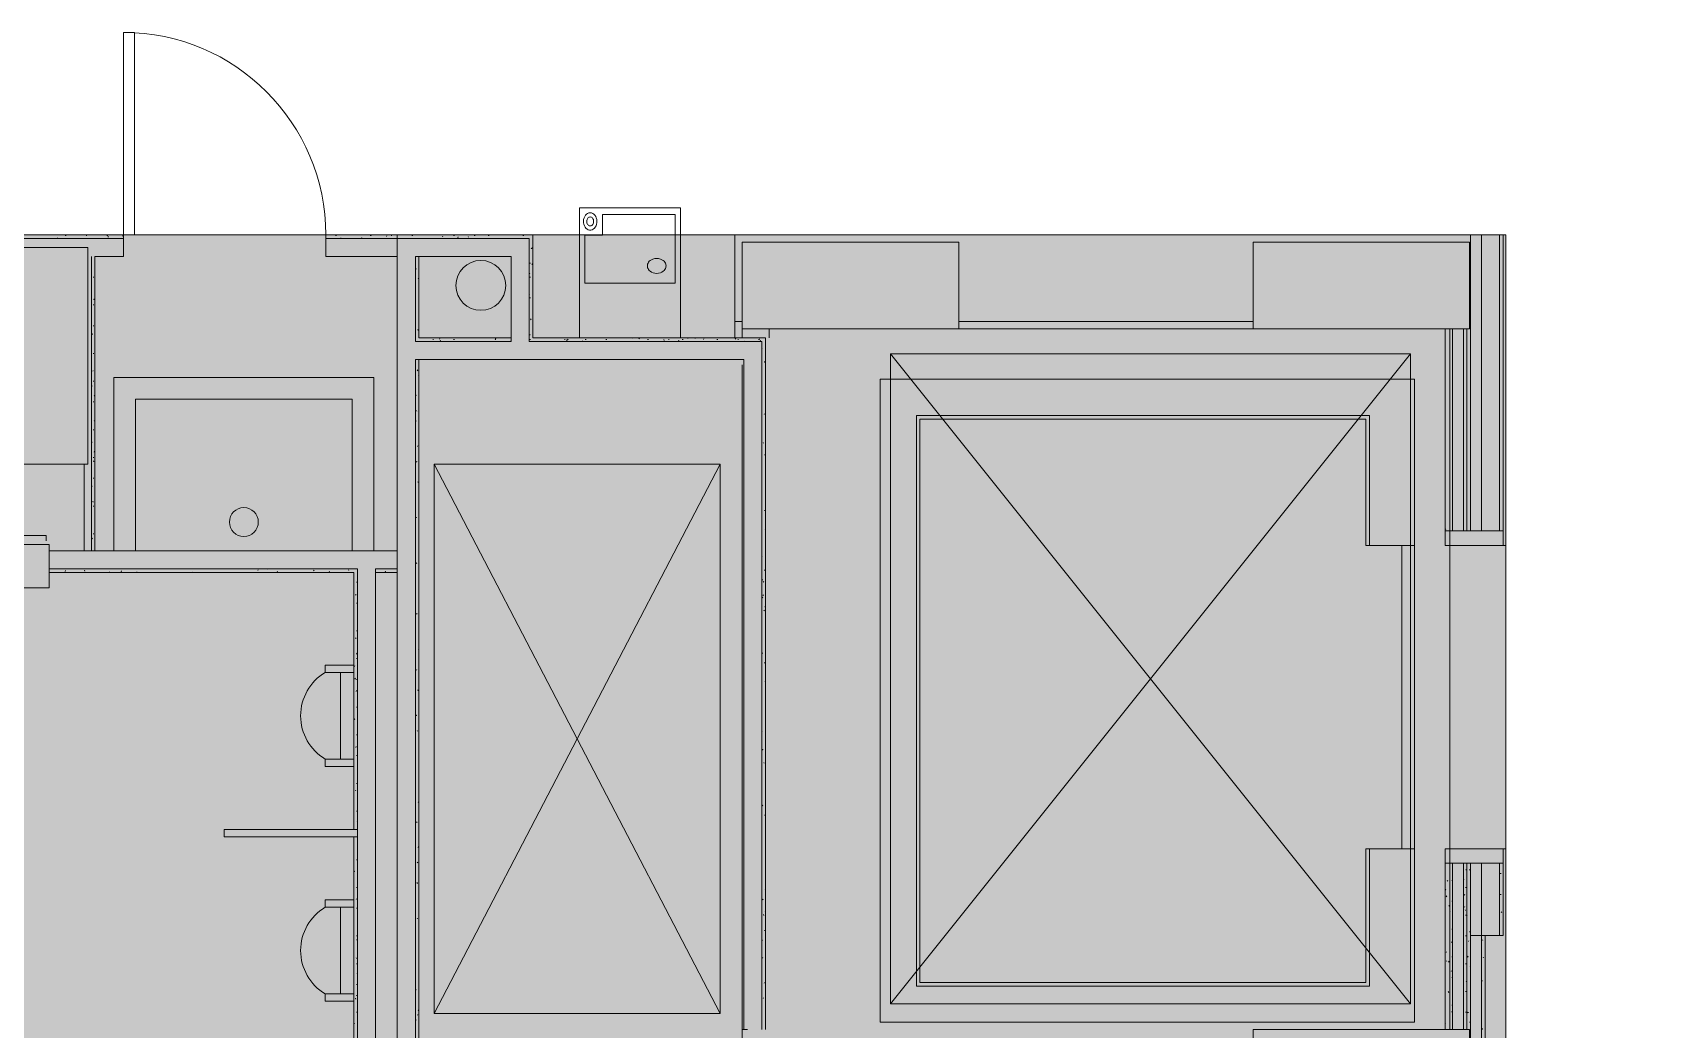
# Model space of a CAD drawing. Header units: inches. Extents: x 4757 to 6765, y 9919 to 10946.
# Drawn here: x 5390.8 to 5616.1, y 10259.3 to 10397.3 of the extents above; entities that cross this region are included whole.
import ezdxf

# ---------------------------------------------------------------- set-up
doc = ezdxf.new("R2010")
doc.units = ezdxf.units.IN
doc.header["$MEASUREMENT"] = 0
for name, color, linetype, lineweight in [('A-DETL', 90, 'Continuous', 9), ('A-DETL-GENF', 92, 'Continuous', 9), ('A-DETL-THIN', 151, 'Continuous', 9), ('A-DOOR', 31, 'Continuous', 13), ('A-EQPM', 7, 'Continuous', 9), ('A-FLOR-OTLN', 7, 'Continuous', 9), ('A-WALL-PATT', 111, 'Continuous', 13), ('Bb-col', 7, 'Continuous', 9), ('I-WALL', 2, 'Continuous', 9), ('P-SANR-FIXT', 6, 'Continuous', 9), ('Propidex Polylines', 7, 'Continuous', 9), ('Rosslyn Plaza North_1777 North Kent St _W632_-09_dwg', 8, 'Continuous', 9), ('S-COLS', 7, 'Continuous', 9)]:
    doc.layers.add(name, color=color, linetype=linetype, lineweight=lineweight)

# ---------------------------------------------------------------- blocks, each defined once
blk = doc.blocks.new('Rosslyn Plaza North_1777 North Kent St _W632_-09_dwg-6954577-Level XX  POWER _ SIGNAL')
at = {"lineweight": 9}
for p, q in [((5492.79, 10355.04), (5492.79, 10356.29)), ((5587.04, 10326.29), (5587.04, 10284.29))]:
    blk.add_line(p, q, dxfattribs=at)
at = {"lineweight": 9, "flags": 128}
for points in [[(5466.53, 10355.04), (5466.53, 10373.04), (5480.53, 10373.04), (5480.53, 10355.04)], [(5587.04, 10356.29), (5587.04, 10326.29), (5594.79, 10326.29), (5594.79, 10369.29), (5488.04, 10369.29), (5488.04, 10355.04)], [(5489.04, 10356.29), (5489.04, 10355.04), (5489.04, 10368.29)], [(5559.79, 10368.29), (5559.79, 10356.29), (5519.04, 10356.29)], [(5581.59, 10352.83), (5509.59, 10262.83), (5581.59, 10262.83), (5509.59, 10352.83), (5581.59, 10352.83), (5581.59, 10262.83), (5509.59, 10262.83), (5509.59, 10352.83)], [(5492.79, 10046.28), (5492.79, 10147.28), (5587.04, 10147.28), (5587.04, 10151.28), (5492.79, 10151.28), (5492.79, 10247.29), (5489.04, 10247.29), (5489.04, 10259.29), (5489.79, 10259.29), (5489.04, 10259.29), (5489.04, 10351.29)], [(5381.52, 10326.91), (5381.52, 10327.66), (5392.64, 10327.66), (5392.64, 10326.91)]]:
    blk.add_lwpolyline(points, dxfattribs=at)
for points in [[(5468, 10372.35), (5467.82, 10372.32), (5467.65, 10372.26), (5467.5, 10372.16), (5467.36, 10372.01), (5467.24, 10371.84), (5467.15, 10371.64), (5467.09, 10371.43), (5467.07, 10371.2), (5467.08, 10370.97), (5467.12, 10370.75), (5467.19, 10370.54), (5467.29, 10370.36), (5467.42, 10370.2), (5467.57, 10370.08), (5467.74, 10369.99), (5467.91, 10369.95), (5468.09, 10369.95), (5468.26, 10369.99), (5468.43, 10370.08), (5468.58, 10370.2), (5468.71, 10370.36), (5468.81, 10370.54), (5468.88, 10370.75), (5468.92, 10370.97), (5468.93, 10371.2), (5468.91, 10371.43), (5468.85, 10371.64), (5468.76, 10371.84), (5468.64, 10372.01), (5468.5, 10372.16), (5468.35, 10372.26), (5468.18, 10372.32)], [(5479.79, 10362.62), (5467.26, 10362.62), (5467.26, 10369.25), (5469.7, 10369.25), (5469.7, 10372.09), (5479.79, 10372.09)], [(5468, 10371.77), (5467.91, 10371.75), (5467.82, 10371.72), (5467.74, 10371.67), (5467.67, 10371.59), (5467.61, 10371.5), (5467.56, 10371.4), (5467.53, 10371.29), (5467.52, 10371.17), (5467.52, 10371.06), (5467.54, 10370.94), (5467.58, 10370.83), (5467.64, 10370.74), (5467.7, 10370.66), (5467.78, 10370.59), (5467.86, 10370.55), (5467.95, 10370.53), (5468.05, 10370.53), (5468.14, 10370.55), (5468.22, 10370.59), (5468.3, 10370.66), (5468.36, 10370.74), (5468.42, 10370.83), (5468.46, 10370.94), (5468.48, 10371.06), (5468.48, 10371.17), (5468.47, 10371.29), (5468.44, 10371.4), (5468.39, 10371.5), (5468.33, 10371.59), (5468.26, 10371.67), (5468.18, 10371.72), (5468.09, 10371.75)], [(5475.92, 10364.99), (5475.93, 10364.86), (5475.96, 10364.73), (5476.01, 10364.62), (5476.09, 10364.48), (5476.19, 10364.36), (5476.3, 10364.26), (5476.51, 10364.11), (5476.74, 10364.01), (5476.97, 10363.96), (5477.21, 10363.95), (5477.47, 10363.97), (5477.73, 10364.04), (5477.93, 10364.13), (5478.12, 10364.26), (5478.23, 10364.36), (5478.33, 10364.48), (5478.42, 10364.62), (5478.46, 10364.73), (5478.49, 10364.86), (5478.5, 10364.99), (5478.49, 10365.12), (5478.46, 10365.24), (5478.42, 10365.35), (5478.33, 10365.49), (5478.23, 10365.62), (5478.12, 10365.72), (5477.93, 10365.85), (5477.73, 10365.94), (5477.47, 10366), (5477.21, 10366.02), (5476.95, 10366), (5476.69, 10365.94), (5476.49, 10365.85), (5476.3, 10365.72), (5476.19, 10365.62), (5476.09, 10365.49), (5476.01, 10365.35), (5475.96, 10365.24), (5475.93, 10365.12)], [(5587.04, 10259.29), (5589.79, 10259.29), (5589.79, 10247.29), (5587.04, 10247.29), (5587.04, 10221.61), (5594.79, 10221.61), (5594.79, 10284.29), (5587.04, 10284.29)]]:
    blk.add_lwpolyline(points, close=True, dxfattribs=at)
at = {"lineweight": 9}
blk.add_circle((5452.85, 10362.29), 3.45, dxfattribs=at)
at = {"layer": 'A-DETL', "color": 7}
blk.add_line((5580.42, 10326.29), (5580.42, 10284.29), dxfattribs=at)
at = {"layer": 'A-DOOR', "color": 7, "lineweight": 9, "flags": 128}
for points in [[(5403.39, 10397.29), (5404.89, 10397.29), (5404.89, 10369.29), (5403.39, 10369.29)], [(5594.42, 10326.29), (5594.42, 10328.29), (5586.42, 10328.29), (5586.42, 10326.29)], [(5594.42, 10282.29), (5594.42, 10284.29), (5586.42, 10284.29), (5586.42, 10282.29)]]:
    blk.add_lwpolyline(points, close=True, dxfattribs=at)
at = {"layer": 'A-DOOR', "color": 7, "lineweight": 9}
blk.add_arc((5403.39, 10369.29), 28, 0, 90, dxfattribs=at)
at = {"layer": 'A-EQPM', "flags": 128}
blk.add_lwpolyline([(5380.08, 10320.41), (5393.08, 10320.41), (5393.08, 10326.41), (5380.08, 10326.41)], close=True, dxfattribs=at)
at = {"layer": 'A-FLOR-OTLN'}
for p, q in [((5446.38, 10261.48), (5485.98, 10337.54)), ((5582.17, 10284.29), (5582.17, 10326.29))]:
    blk.add_line(p, q, dxfattribs=at)
at = {"layer": 'A-FLOR-OTLN', "flags": 128}
blk.add_lwpolyline([(5485.98, 10261.48), (5446.38, 10261.48), (5446.38, 10337.54), (5485.98, 10337.54), (5485.98, 10261.48), (5446.38, 10337.54)], dxfattribs=at)
at = {"layer": 'A-WALL-PATT', "color": 7, "lineweight": 9}
for p, q in [((5394.25, 10368.89), (5394.19, 10368.79)), ((5395.31, 10369.19), (5395.44, 10369.19)), ((5398.19, 10369.19), (5398.31, 10369.19)), ((5401.07, 10369.19), (5401.19, 10369.19)), ((5401.28, 10368.97), (5401.21, 10369.08)), ((5403.3, 10369.2), (5403.24, 10369.09)), ((5432.75, 10369.19), (5432.88, 10369.19)), ((5433.53, 10368.79), (5433.48, 10368.87)), ((5436.4, 10368.94), (5436.34, 10368.83)), ((5437.55, 10369.19), (5437.67, 10369.19)), ((5437.71, 10369.29), (5437.65, 10369.18)), ((5439.86, 10369.16), (5439.79, 10369.05)), ((5440.43, 10369.19), (5440.55, 10369.19)), ((5443.31, 10369.19), (5443.44, 10369.19)), ((5447.6, 10369.12), (5447.53, 10369.01)), ((5449.07, 10369.19), (5449.19, 10369.19)), ((5449.74, 10369), (5449.68, 10368.89)), ((5451.17, 10368.95), (5451.11, 10369.06)), ((5451.95, 10369.19), (5452.07, 10369.19)), ((5453.87, 10369.19), (5453.99, 10369.19)), ((5458.67, 10369.19), (5458.79, 10369.19)), ((5459.87, 10367.33), (5459.81, 10367.44)), ((5459.97, 10367.52), (5459.91, 10367.41)), ((5443.89, 10364.62), (5443.82, 10364.51)), ((5459.63, 10365.35), (5459.75, 10365.35)), ((5460, 10365.18), (5459.93, 10365.29)), ((5399.15, 10363.43), (5399.27, 10363.43)), ((5444.24, 10363.3), (5444.17, 10363.19)), ((5459.65, 10363.87), (5459.58, 10363.98)), ((5459.63, 10363.43), (5459.75, 10363.43)), ((5399.15, 10359.59), (5399.27, 10359.59)), ((5399.33, 10360.41), (5399.27, 10360.3)), ((5444.27, 10361.51), (5444.29, 10361.51)), ((5444.27, 10359.59), (5444.29, 10359.59)), ((5459.59, 10361.09), (5459.54, 10361.01)), ((5459.63, 10360.55), (5459.75, 10360.55)), ((5444.29, 10357.64), (5444.27, 10357.6)), ((5459.55, 10358.27), (5459.54, 10358.29)), ((5459.81, 10357.64), (5459.75, 10357.53)), ((5399.07, 10355.5), (5399.01, 10355.61)), ((5399.15, 10356.71), (5399.27, 10356.71)), ((5444.2, 10356.06), (5444.14, 10356.17)), ((5444.27, 10356.71), (5444.29, 10356.71)), ((5459.68, 10355.5), (5459.62, 10355.39)), ((5473.83, 10355.04), (5473.79, 10354.97)), ((5474.81, 10354.89), (5474.75, 10355)), ((5476.95, 10355.02), (5476.94, 10355.04)), ((5481.59, 10355.04), (5481.53, 10354.93)), ((5482.55, 10354.92), (5482.48, 10355.03)), ((5398.95, 10353.98), (5398.92, 10353.93)), ((5399.15, 10352.87), (5399.27, 10352.87)), ((5446.19, 10354.79), (5446.31, 10354.79)), ((5447.18, 10354.96), (5447.11, 10354.85)), ((5447.3, 10354.54), (5447.24, 10354.64)), ((5449.07, 10354.79), (5449.19, 10354.79)), ((5452.84, 10354.54), (5452.84, 10354.54)), ((5453.6, 10354.57), (5453.59, 10354.54)), ((5454.83, 10354.79), (5454.95, 10354.79)), ((5454.92, 10354.92), (5454.85, 10354.81)), ((5457.04, 10354.76), (5457, 10354.68)), ((5459.63, 10354.79), (5459.75, 10354.79)), ((5464.43, 10354.79), (5464.55, 10354.79)), ((5464.8, 10354.76), (5464.73, 10354.65)), ((5464.93, 10354.73), (5464.86, 10354.84)), ((5466.94, 10354.63), (5466.89, 10354.54)), ((5467.31, 10354.79), (5467.44, 10354.79)), ((5470.19, 10354.79), (5470.31, 10354.79)), ((5475.95, 10354.79), (5476.07, 10354.79)), ((5478.26, 10354.67), (5478.2, 10354.78)), ((5478.83, 10354.79), (5478.95, 10354.79)), ((5480.28, 10354.69), (5480.21, 10354.58)), ((5480.75, 10354.79), (5480.88, 10354.79)), ((5483.73, 10354.91), (5483.67, 10354.8)), ((5485.55, 10354.79), (5485.67, 10354.79)), ((5488.15, 10354.83), (5488.08, 10354.94)), ((5488.43, 10354.79), (5488.55, 10354.79)), ((5489.42, 10354.54), (5489.39, 10354.59)), ((5491.31, 10354.79), (5491.44, 10354.79)), ((5491.47, 10354.88), (5491.41, 10354.77)), ((5491.6, 10354.61), (5491.54, 10354.72)), ((5491.82, 10353.57), (5491.79, 10353.51)), ((5492.27, 10352.87), (5492.29, 10352.87)), ((5399.17, 10350.53), (5399.11, 10350.42)), ((5444.11, 10350.47), (5444.04, 10350.58)), ((5444.27, 10350.95), (5444.29, 10350.95)), ((5492.21, 10351.63), (5492.14, 10351.74)), ((5399.04, 10348.38), (5398.98, 10348.27)), ((5399.15, 10349.03), (5399.27, 10349.03)), ((5444.29, 10349.96), (5444.23, 10349.86)), ((5444.27, 10349.03), (5444.29, 10349.03)), ((5399.15, 10346.15), (5399.27, 10346.15)), ((5399.39, 10347.07), (5399.33, 10346.96)), ((5443.88, 10347.01), (5443.82, 10347.12)), ((5444.27, 10346.15), (5444.29, 10346.15)), ((5492.27, 10347.11), (5492.29, 10347.11)), ((5444.01, 10344.87), (5443.95, 10344.98)), ((5492.14, 10344.52), (5492.08, 10344.41)), ((5492.27, 10345.19), (5492.29, 10345.19)), ((5399.15, 10342.31), (5399.27, 10342.31)), ((5399.37, 10343.48), (5399.3, 10343.59)), ((5443.91, 10343.54), (5443.85, 10343.43)), ((5492.27, 10342.31), (5492.29, 10342.31)), ((5399.01, 10340.64), (5398.94, 10340.53)), ((5399.36, 10339.33), (5399.29, 10339.22)), ((5444.13, 10340.09), (5444.07, 10339.98)), ((5444.27, 10340.39), (5444.29, 10340.39)), ((5492.02, 10340.44), (5491.96, 10340.55)), ((5399.15, 10338.47), (5399.27, 10338.47)), ((5399.27, 10337.88), (5399.21, 10337.99)), ((5444, 10337.94), (5443.94, 10337.83)), ((5444.27, 10338.47), (5444.29, 10338.47)), ((5492.23, 10338.92), (5492.17, 10338.81)), ((5398.92, 10336.57), (5398.92, 10336.57)), ((5399.15, 10335.59), (5399.27, 10335.59)), ((5444.18, 10334.99), (5444.11, 10335.1)), ((5444.27, 10335.59), (5444.29, 10335.59)), ((5492.27, 10336.55), (5492.29, 10336.55)), ((5399.05, 10334.43), (5398.99, 10334.54)), ((5492.27, 10334.63), (5492.29, 10334.63)), ((5399.18, 10332.29), (5399.11, 10332.4)), ((5399.15, 10331.75), (5399.27, 10331.75)), ((5443.97, 10330.2), (5443.91, 10330.09)), ((5492.2, 10331.18), (5492.14, 10331.07)), ((5492.27, 10331.75), (5492.29, 10331.75)), ((5444.29, 10328.84), (5444.26, 10328.78)), ((5444.27, 10329.83), (5444.29, 10329.83)), ((5492.29, 10328.45), (5492.25, 10328.52)), ((5586.42, 10328.87), (5586.47, 10328.87)), ((5586.5, 10328.48), (5586.44, 10328.59)), ((5594.42, 10329.67), (5594.42, 10329.66)), ((5399.07, 10327.31), (5399, 10327.2)), ((5399.15, 10327.91), (5399.27, 10327.91)), ((5444.27, 10327.91), (5444.29, 10327.91)), ((5492.27, 10325.99), (5492.29, 10325.99)), ((5443.99, 10323.79), (5443.92, 10323.9)), ((5444.27, 10325.03), (5444.29, 10325.03)), ((5491.81, 10324.75), (5491.79, 10324.71)), ((5492.27, 10324.07), (5492.29, 10324.07)), ((5395.35, 10322.8), (5395.29, 10322.69)), ((5398.03, 10322.75), (5397.97, 10322.86)), ((5401.48, 10322.53), (5401.42, 10322.64)), ((5403.09, 10322.76), (5403.03, 10322.65)), ((5405.24, 10322.64), (5405.18, 10322.53)), ((5407.03, 10322.53), (5407.02, 10322.55)), ((5412.98, 10322.6), (5412.94, 10322.53)), ((5422.03, 10322.92), (5421.96, 10322.81)), ((5423.39, 10322.99), (5423.36, 10323.03)), ((5424.7, 10322.63), (5424.64, 10322.75)), ((5429.77, 10322.88), (5429.7, 10322.77)), ((5431.91, 10322.75), (5431.85, 10322.65)), ((5434.59, 10322.8), (5434.52, 10322.91)), ((5435.63, 10321.19), (5435.75, 10321.19)), ((5439.65, 10322.72), (5439.59, 10322.61)), ((5491.87, 10321.5), (5491.8, 10321.62)), ((5492.04, 10321.3), (5491.97, 10321.19)), ((5492.22, 10322.82), (5492.15, 10322.93)), ((5492.27, 10321.19), (5492.29, 10321.19)), ((5435.59, 10319.52), (5435.52, 10319.41)), ((5443.81, 10320.32), (5443.79, 10320.29)), ((5444.27, 10319.27), (5444.29, 10319.27)), ((5491.91, 10319.15), (5491.84, 10319.04)), ((5491.99, 10319.36), (5491.93, 10319.47)), ((5435.63, 10318.31), (5435.75, 10318.31)), ((5444.03, 10316.87), (5443.97, 10316.76)), ((5444.27, 10317.35), (5444.29, 10317.35)), ((5492.12, 10317.22), (5492.06, 10317.33)), ((5492.26, 10317.84), (5492.2, 10317.73)), ((5435.63, 10314.47), (5435.75, 10314.47)), ((5444.27, 10314.47), (5444.29, 10314.47)), ((5492.27, 10315.43), (5492.29, 10315.43)), ((5435.58, 10313.4), (5435.52, 10313.51)), ((5492.27, 10313.51), (5492.29, 10313.51)), ((5435.63, 10310.63), (5435.75, 10310.63)), ((5435.71, 10311.25), (5435.65, 10311.36)), ((5444.28, 10311.77), (5444.22, 10311.88)), ((5491.87, 10311.41), (5491.81, 10311.3)), ((5492.22, 10310.1), (5492.16, 10309.99)), ((5492.27, 10310.63), (5492.29, 10310.63)), ((5435.42, 10309.64), (5435.36, 10309.53)), ((5435.49, 10307.8), (5435.42, 10307.91)), ((5435.63, 10307.75), (5435.75, 10307.75)), ((5435.79, 10309.19), (5435.77, 10309.22)), ((5444, 10309.13), (5443.93, 10309.02)), ((5444.27, 10308.71), (5444.29, 10308.71)), ((5444.29, 10307.72), (5444.28, 10307.71)), ((5435.3, 10307.5), (5435.29, 10307.49)), ((5435.65, 10306.19), (5435.58, 10306.08)), ((5444.19, 10306.17), (5444.12, 10306.28)), ((5444.27, 10306.79), (5444.29, 10306.79)), ((5492.29, 10307.34), (5492.22, 10307.45)), ((5435.63, 10303.91), (5435.75, 10303.91)), ((5443.83, 10304.86), (5443.79, 10304.93)), ((5444.27, 10303.91), (5444.29, 10303.91)), ((5492.27, 10304.87), (5492.29, 10304.87)), ((5435.39, 10302.2), (5435.33, 10302.31)), ((5443.96, 10302.72), (5443.9, 10302.83)), ((5492.27, 10302.95), (5492.29, 10302.95)), ((5435.63, 10300.07), (5435.75, 10300.07)), ((5444.09, 10300.57), (5444.03, 10300.68)), ((5491.84, 10300.43), (5491.79, 10300.51)), ((5492.27, 10300.07), (5492.29, 10300.07)), ((5435.61, 10298.45), (5435.55, 10298.34)), ((5435.63, 10297.19), (5435.75, 10297.19)), ((5444.27, 10298.15), (5444.29, 10298.15)), ((5491.93, 10298.08), (5491.87, 10297.97)), ((5444.27, 10296.23), (5444.29, 10296.23)), ((5492.1, 10296.14), (5492.03, 10296.25)), ((5492.27, 10294.31), (5492.29, 10294.31)), ((5435.55, 10292.32), (5435.49, 10292.43)), ((5435.63, 10293.35), (5435.75, 10293.35)), ((5444.27, 10293.35), (5444.29, 10293.35)), ((5492.27, 10292.39), (5492.29, 10292.39)), ((5444.25, 10290.69), (5444.19, 10290.8)), ((5491.9, 10290.34), (5491.83, 10290.23)), ((5435.63, 10289.51), (5435.75, 10289.51)), ((5435.79, 10288.07), (5435.75, 10288.14)), ((5444.02, 10288.05), (5443.96, 10287.94)), ((5444.27, 10287.59), (5444.29, 10287.59)), ((5492.25, 10289.03), (5492.19, 10288.92)), ((5492.27, 10289.51), (5492.29, 10289.51)), ((5444.27, 10285.67), (5444.29, 10285.67)), ((5443.81, 10283.78), (5443.79, 10283.81)), ((5444.24, 10284.6), (5444.18, 10284.49)), ((5492.27, 10283.75), (5492.29, 10283.75)), ((5492.29, 10283.34), (5492.28, 10283.32)), ((5435.37, 10281.12), (5435.3, 10281.24)), ((5435.63, 10282.79), (5435.75, 10282.79)), ((5444.11, 10282.45), (5444.05, 10282.34)), ((5444.27, 10282.79), (5444.29, 10282.79)), ((5492.27, 10281.83), (5492.29, 10281.83)), ((5586.42, 10280.87), (5586.47, 10280.87)), ((5589.33, 10281.33), (5589.27, 10281.44)), ((5589.86, 10281.45), (5589.79, 10281.34)), ((5594.03, 10280.87), (5594.15, 10280.87)), ((5435.63, 10278.95), (5435.75, 10278.95)), ((5444.07, 10279.5), (5444, 10279.61)), ((5492.29, 10278.53), (5492.23, 10278.63)), ((5492.27, 10278.95), (5492.29, 10278.95)), ((5586.42, 10278.95), (5586.47, 10278.95)), ((5586.48, 10278.58), (5586.42, 10278.69)), ((5586.75, 10279.91), (5586.69, 10279.8)), ((5587.31, 10279.91), (5587.42, 10279.91)), ((5588.98, 10280.02), (5588.92, 10280.12)), ((5589.23, 10278.95), (5589.35, 10278.95)), ((5435.64, 10277.37), (5435.57, 10277.26)), ((5444.27, 10277.03), (5444.29, 10277.03)), ((5491.94, 10277.21), (5491.88, 10277.32)), ((5586.63, 10277.77), (5586.56, 10277.66)), ((5586.98, 10276.46), (5586.91, 10276.35)), ((5587.31, 10277.03), (5587.42, 10277.03)), ((5589.11, 10277.88), (5589.04, 10277.99)), ((5589.12, 10276.33), (5589.06, 10276.22)), ((5594.03, 10277.99), (5594.15, 10277.99)), ((5435.63, 10276.07), (5435.75, 10276.07)), ((5444.08, 10274.71), (5444.02, 10274.6)), ((5444.27, 10275.11), (5444.29, 10275.11)), ((5492.07, 10275.07), (5492.01, 10275.18)), ((5492.29, 10275.66), (5492.25, 10275.58)), ((5586.42, 10276.07), (5586.47, 10276.07)), ((5587.09, 10275.61), (5587.03, 10275.72)), ((5589.23, 10275.74), (5589.17, 10275.85)), ((5589.23, 10275.11), (5589.35, 10275.11)), ((5594.24, 10275.59), (5594.17, 10275.48)), ((5594.42, 10274.44), (5594.42, 10274.44)), ((5435.63, 10272.23), (5435.75, 10272.23)), ((5435.73, 10271.77), (5435.67, 10271.66)), ((5444.27, 10272.23), (5444.29, 10272.23)), ((5491.85, 10271.61), (5491.79, 10271.71)), ((5492.2, 10272.92), (5492.14, 10273.03)), ((5492.27, 10273.19), (5492.29, 10273.19)), ((5587.31, 10273.19), (5587.42, 10273.19)), ((5589.23, 10272.23), (5589.35, 10272.23)), ((5589.84, 10272.76), (5589.78, 10272.87)), ((5591.63, 10271.58), (5591.57, 10271.69)), ((5492.27, 10271.27), (5492.29, 10271.27)), ((5586.42, 10270.31), (5586.47, 10270.31)), ((5586.59, 10270.03), (5586.53, 10269.92)), ((5587.35, 10271.32), (5587.29, 10271.43)), ((5589.57, 10269.42), (5589.5, 10269.31)), ((5589.69, 10271.56), (5589.63, 10271.46)), ((5435.66, 10269.1), (5435.59, 10269.21)), ((5435.63, 10268.39), (5435.75, 10268.39)), ((5491.92, 10269.26), (5491.86, 10269.15)), ((5492.27, 10268.39), (5492.29, 10268.39)), ((5586.42, 10268.39), (5586.47, 10268.39)), ((5586.65, 10268.7), (5586.58, 10268.81)), ((5586.94, 10268.72), (5586.88, 10268.61)), ((5587.29, 10267.41), (5587.23, 10267.3)), ((5587.31, 10269.35), (5587.42, 10269.35)), ((5589.23, 10268.39), (5589.35, 10268.39)), ((5589.92, 10268.11), (5589.85, 10268)), ((5591.71, 10269.29), (5591.65, 10269.18)), ((5435.63, 10265.51), (5435.75, 10265.51)), ((5435.79, 10266.96), (5435.72, 10267.07)), ((5444.27, 10266.47), (5444.29, 10266.47)), ((5492.15, 10265.81), (5492.08, 10265.7)), ((5586.42, 10265.51), (5586.47, 10265.51)), ((5587.31, 10266.47), (5587.42, 10266.47)), ((5589.4, 10265.86), (5589.33, 10265.96)), ((5591.54, 10265.98), (5591.48, 10266.09)), ((5435.56, 10263.5), (5435.5, 10263.61)), ((5435.7, 10264.03), (5435.63, 10263.92)), ((5443.92, 10264.83), (5443.85, 10264.72)), ((5444.27, 10264.55), (5444.29, 10264.55)), ((5492.02, 10263.67), (5491.95, 10263.55)), ((5492.27, 10262.63), (5492.29, 10262.63)), ((5586.9, 10264.42), (5586.84, 10264.53)), ((5587.31, 10262.63), (5587.42, 10262.63)), ((5589.23, 10264.55), (5589.35, 10264.55)), ((5435.63, 10261.67), (5435.75, 10261.67)), ((5443.91, 10260.56), (5443.85, 10260.67)), ((5444.14, 10261.38), (5444.08, 10261.27)), ((5444.26, 10261.88), (5444.2, 10261.99)), ((5444.27, 10261.67), (5444.29, 10261.67)), ((5492.27, 10260.71), (5492.29, 10260.71)), ((5587.39, 10261.81), (5587.32, 10261.7)), ((5589.23, 10261.67), (5589.35, 10261.67)), ((5589.53, 10261.68), (5589.47, 10261.57)), ((5589.65, 10261.57), (5589.59, 10261.68)), ((5589.88, 10260.37), (5589.82, 10260.26)), ((5435.34, 10260.05), (5435.29, 10260.14)), ((5586.43, 10260.15), (5586.42, 10260.13)), ((5586.42, 10259.75), (5586.47, 10259.75)), ((5591.55, 10259.41), (5591.48, 10259.3))]:
    blk.add_line(p, q, dxfattribs=at)
at = {"layer": 'A-WALL-PATT', "color": 7, "lineweight": 9, "flags": 128}
blk.add_lwpolyline([(5589.47, 10275.02), (5589.42, 10274.93), (5589.41, 10274.91)], dxfattribs=at)
at = {"layer": 'Bb-col', "flags": 128}
for points in [[(5398.42, 10337.54), (5386.42, 10337.54), (5386.42, 10367.54), (5398.42, 10367.54)], [(5519.04, 10356.29), (5489.04, 10356.29), (5489.04, 10368.29), (5519.04, 10368.29)]]:
    blk.add_lwpolyline(points, close=True, dxfattribs=at)
blk.add_lwpolyline([(5587.04, 10356.29), (5589.79, 10356.29), (5589.79, 10368.29), (5559.79, 10368.29), (5559.79, 10356.29), (5589.79, 10356.29), (5589.79, 10368.29), (5559.79, 10368.29)], dxfattribs=at)
at = {"layer": 'I-WALL', "color": 7}
for p, q in [((5589.92, 10328.29), (5589.92, 10369.29)), ((5591.42, 10328.29), (5591.42, 10369.29)), ((5593.92, 10328.29), (5593.92, 10369.29)), ((5398.92, 10325.53), (5398.92, 10366.29)), ((5519.04, 10357.29), (5559.79, 10357.29)), ((5587.42, 10328.29), (5587.42, 10356.29)), ((5588.92, 10328.29), (5588.92, 10356.29)), ((5589.42, 10328.29), (5589.42, 10356.29)), ((5397.92, 10325.53), (5399.42, 10325.53)), ((5435.29, 10295.71), (5435.29, 10286.96)), ((5435.29, 10285.96), (5435.29, 10277.21)), ((5587.42, 10259.29), (5587.42, 10282.29)), ((5588.92, 10259.29), (5588.92, 10282.29)), ((5589.42, 10259.29), (5589.42, 10282.29)), ((5589.92, 10224.28), (5589.92, 10282.29)), ((5591.42, 10224.28), (5591.42, 10282.29)), ((5593.92, 10272.29), (5593.92, 10282.29)), ((5591.92, 10234.28), (5591.92, 10272.29)), ((5435.29, 10263.19), (5435.29, 10255.28))]:
    blk.add_line(p, q, dxfattribs=at)
at = {"layer": 'I-WALL', "color": 7, "flags": 128}
for points in [[(5492.29, 10259.29), (5492.29, 10355.04), (5460.04, 10355.04), (5460.04, 10369.29), (5431.39, 10369.29), (5431.39, 10366.29), (5441.29, 10366.29), (5441.29, 10325.53), (5399.42, 10325.53), (5399.42, 10366.29), (5403.39, 10366.29), (5403.39, 10369.29), (5372.04, 10369.29), (5367.42, 10369.29), (5367.42, 10365.79), (5372.04, 10365.79)], [(5403.39, 10368.79), (5372.54, 10368.79), (5367.42, 10368.79)], [(5491.79, 10259.29), (5491.79, 10354.54), (5459.54, 10354.54), (5459.54, 10368.79), (5431.39, 10368.79)], [(5586.42, 10356.29), (5586.42, 10328.29), (5594.42, 10328.29), (5594.42, 10369.29), (5488.04, 10369.29), (5488.04, 10357.29), (5489.04, 10357.29)], [(5457.04, 10355.04), (5457.04, 10354.54), (5443.79, 10354.54), (5443.79, 10366.29), (5444.29, 10366.29)], [(5489.04, 10247.29), (5488.54, 10247.29), (5488.54, 10132.78), (5477.54, 10132.78), (5477.54, 10257.28), (5444.29, 10257.28), (5443.79, 10257.28), (5443.79, 10352.04), (5444.29, 10352.04)], [(5444.29, 10257.28), (5444.29, 10352.04), (5489.29, 10352.04), (5489.29, 10259.29)], [(5575.92, 10284.29), (5575.92, 10265.29), (5513.17, 10265.29), (5513.17, 10344.29), (5575.92, 10344.29), (5575.92, 10326.29)], [(5397.92, 10337.54), (5397.92, 10325.53), (5393.08, 10325.53)], [(5393.08, 10323.03), (5435.79, 10323.03), (5435.79, 10254.78), (5475.04, 10254.78), (5475.04, 10132.78)], [(5393.08, 10322.53), (5435.29, 10322.53), (5435.29, 10309.73)], [(5438.29, 10322.53), (5441.29, 10322.53), (5441.29, 10257.28), (5438.29, 10257.28), (5438.29, 10322.53), (5438.29, 10323.03), (5441.29, 10323.03), (5441.29, 10322.53)], [(5435.79, 10286.96), (5435.29, 10286.96), (5417.29, 10286.96), (5417.29, 10285.96), (5435.29, 10285.96), (5435.79, 10285.96)], [(5589.92, 10272.29), (5591.92, 10272.29), (5594.42, 10272.29), (5594.42, 10282.29), (5586.42, 10282.29), (5586.42, 10259.29)]]:
    blk.add_lwpolyline(points, dxfattribs=at)
for points in [[(5457.04, 10366.29), (5457.04, 10355.04), (5444.29, 10355.04), (5444.29, 10366.29)], [(5575.42, 10265.79), (5513.67, 10265.79), (5513.67, 10343.79), (5575.42, 10343.79), (5575.42, 10326.29), (5582.17, 10326.29), (5582.17, 10349.29), (5508.17, 10349.29), (5508.17, 10260.29), (5582.17, 10260.29), (5582.17, 10284.29), (5575.42, 10284.29)]]:
    blk.add_lwpolyline(points, close=True, dxfattribs=at)
at = {"layer": 'P-SANR-FIXT', "color": 7, "flags": 128}
for points in [[(5438.04, 10325.53), (5438.04, 10349.53), (5402.04, 10349.53), (5402.04, 10325.53)], [(5405.04, 10325.53), (5405.04, 10346.53), (5435.04, 10346.53), (5435.04, 10325.53)]]:
    blk.add_lwpolyline(points, dxfattribs=at)
for points in [[(5435.29, 10309.73), (5431.29, 10309.73), (5431.29, 10308.71), (5435.29, 10308.71)], [(5435.29, 10308.71), (5433.44, 10308.71), (5433.44, 10296.71), (5435.29, 10296.71)], [(5435.29, 10295.71), (5431.29, 10295.71), (5431.29, 10296.71), (5435.29, 10296.71)], [(5435.29, 10277.21), (5431.29, 10277.21), (5431.29, 10276.21), (5435.29, 10276.21)], [(5435.29, 10264.21), (5433.44, 10264.21), (5433.44, 10276.21), (5435.29, 10276.21)], [(5435.29, 10263.19), (5431.29, 10263.19), (5431.29, 10264.21), (5435.29, 10264.21)]]:
    blk.add_lwpolyline(points, close=True, dxfattribs=at)
at = {"layer": 'P-SANR-FIXT', "color": 7}
blk.add_circle((5420.04, 10329.53), 2, dxfattribs=at)
for centre in [(5434.9, 10302.71), (5434.9, 10270.21)]:
    blk.add_arc(centre, 7, 121, 239, dxfattribs=at)
at = {"layer": 'Propidex Polylines', "flags": 128}
for points in [[(5441.29, 10369.3), (5194.41, 10369.3), (5194.41, 10221.28), (5246.43, 10221.28), (5246.43, 10032.53), (5309.94, 10032.53), (5309.94, 10132.8), (5488.54, 10132.8), (5488.54, 10254.28), (5441.29, 10254.28)], [(5470.54, 10033.28), (5594.79, 10033.28), (5594.79, 10369.29), (5488.04, 10369.29), (5488.04, 10355.04), (5460.04, 10355.04), (5460.04, 10369.29), (5441.29, 10369.29), (5441.29, 10254.28), (5488.54, 10254.28), (5488.54, 10132.78), (5309.94, 10132.78), (5309.94, 10032.53), (5470.54, 10032.53)]]:
    blk.add_lwpolyline(points, close=True, dxfattribs=at)
at = {"layer": 'S-COLS', "flags": 128}
for points in [[(5559.79, 10356.29), (5589.79, 10356.29), (5589.79, 10368.29), (5559.79, 10368.29)], [(5559.79, 10247.29), (5589.79, 10247.29), (5589.79, 10259.29), (5559.79, 10259.29)]]:
    blk.add_lwpolyline(points, close=True, dxfattribs=at)

msp = doc.modelspace()

# ---------------------------------------------------------------- hatches: boundary and pattern name
at = {"layer": 'A-DETL-GENF'}
h = msp.add_hatch(color=9, dxfattribs=at)
h.paths.add_polyline_path([(5271.56, 10032.53), (5594.79, 10032.53), (5594.79, 10369.29), (5194.41, 10369.29), (5194.41, 10221.28), (5246.43, 10221.28), (5246.43, 10032.53)], flags=0)
h.paths.add_polyline_path([(5726.04, 10033.28), (6128.43, 10033.28), (6128.43, 10097.03), (6247.91, 10097.03), (6247.91, 10186.79), (6246.16, 10186.79), (6246.16, 10215.79), (6247.91, 10215.79), (6247.91, 10369.29), (5726.04, 10369.29), (5726.04, 10218.14)], flags=0)

# ---------------------------------------------------------------- linework, layer by layer
at = {"layer": 'A-DETL-THIN'}
for p, q in [((5594.79, 10369.29), (5194.41, 10369.29)), ((5594.79, 10032.53), (5594.79, 10369.29))]:
    msp.add_line(p, q, dxfattribs=at)

# ---------------------------------------------------------------- block references
at = {"layer": 'Rosslyn Plaza North_1777 North Kent St _W632_-09_dwg', "color": 7}
msp.add_blockref('Rosslyn Plaza North_1777 North Kent St _W632_-09_dwg-6954577-Level XX  POWER _ SIGNAL', (0, 0), dxfattribs=at)

doc.saveas('drawing.dxf')
